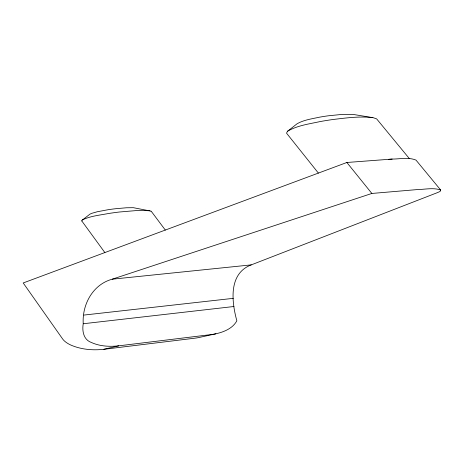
<?xml version="1.0" encoding="UTF-8"?>
<svg xmlns="http://www.w3.org/2000/svg" width="464" height="464" viewBox="0 0 464 464"><rect width="100%" height="100%" fill="white"/><g stroke="black" fill="none" stroke-linecap="round" stroke-linejoin="round"><path stroke-width="0.7" d="M440.672 190.008C433.26 187.415 424.873 189.48 417.159 189.59L371.855 193.453L112.242 279.189C92.881 284.409 82.012 304.529 83.23 323.75C81.966 331.029 83.566 339.793 91.373 342.484C99.893 346.347 109.574 346.857 118.761 345.831L210.952 334.614A28.194 12.047 -0.2 0 0 215.853 333.796C223.944 331.992 232.708 328.454 236.855 320.804C231.565 301.612 228.398 273.499 251.25 264.88L437.094 192.763C438.202 192.09 440.968 191.69 440.672 190.008L416.005 160.109C408.627 157.006 399.974 159.065 392.161 159.071L346.863 162.487L23.2 282.959L62.576 338.894A37.172 15.886 -0.2 0 0 70.69 344.996C81.043 349.549 92.701 350.517 103.861 349.299L194.532 338.227A27.486 11.745 -0.2 0 0 199.578 337.374L215.859 333.802M409.37 158.613L376.89 119.178A4.57 1.955 -0.2 0 0 376.501 118.825L373.236 117.711L352.721 114.353L342.13 114.405L328.268 115.797A103.559 44.26 -0.2 0 0 319.18 117.241C311.68 118.888 303.705 119.915 296.983 123.842L287.465 131.312L286.566 133.075A4.617 1.972 -0.2 0 0 286.769 133.458L318.385 173.089M150.91 211.12L133.377 207.692L126.411 207.773L115.211 208.765A101.175 43.239 -0.2 0 0 107.764 209.78L97.283 211.752L91.472 213.411L89.825 214.235L81.768 220.51A2.268 0.969 -0.2 0 0 81.815 220.992M287.663 131.15C297.546 125.437 309.239 123.958 320.235 121.551A155.394 66.41 -0.2 0 1 333.645 119.422C346.614 117.879 359.791 116.104 372.841 117.641M82.256 219.971C90.41 215.98 99.748 215.203 108.57 213.492A151.827 64.885 -0.2 0 1 119.538 211.996L138.394 210.407L149.681 210.755M103.861 349.299L118.761 345.831M83.23 323.75L233.984 306.501M83.897 315.073L233.299 298.34M112.242 279.189L251.25 264.88M388.293 159.367L392.179 159.106M346.863 162.487L371.855 193.453M165.312 230.063L151.403 211.48A2.274 0.974 -0.2 0 0 150.91 211.126M81.821 220.986L104.852 252.567"/></g></svg>
